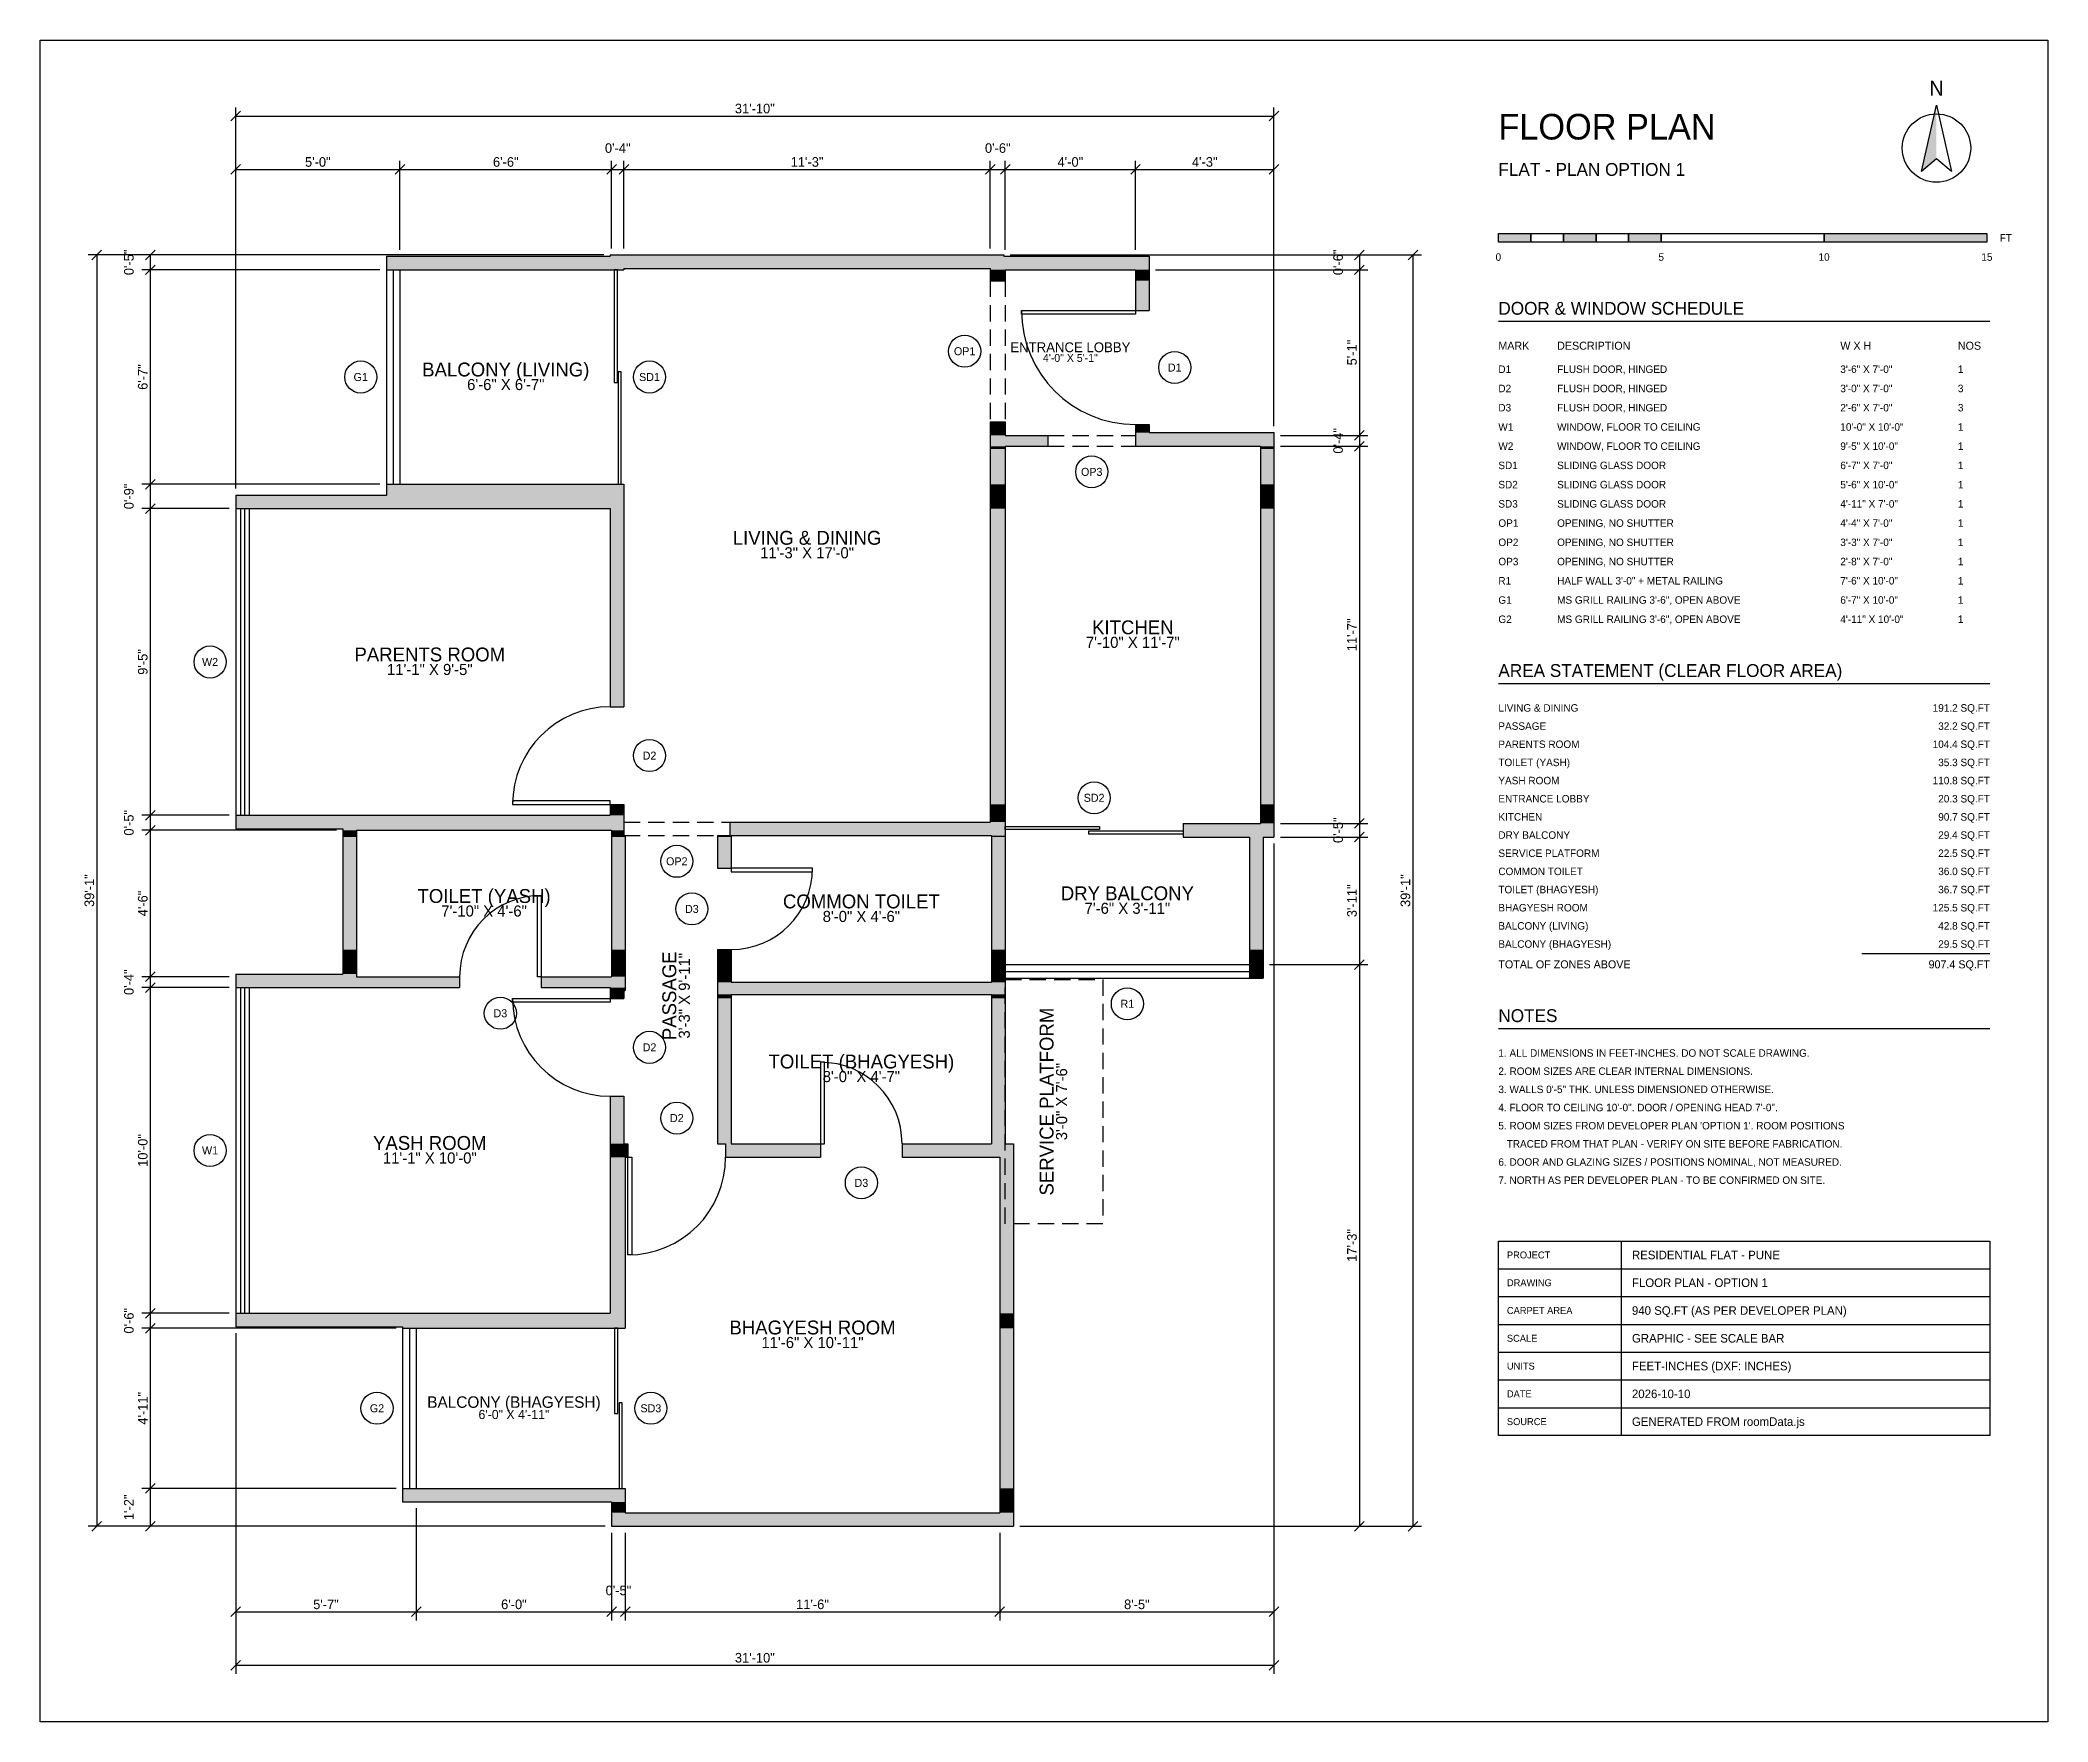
# Model space of a CAD drawing. Header units: inches. Extents: x -78 to 662, y -536 to 84.
import ezdxf
from ezdxf.enums import TextEntityAlignment as Align

# ---------------------------------------------------------------- set-up
doc = ezdxf.new("R2010")
doc.units = ezdxf.units.IN
doc.linetypes.add('DASHED', pattern=[9, 6, -3])
for name, color, linetype in [('A-ANNO-DIMS', 1, 'CONTINUOUS'), ('A-ANNO-SYMB', 7, 'CONTINUOUS'), ('A-ANNO-TEXT', 7, 'CONTINUOUS'), ('A-ANNO-TTLB', 7, 'CONTINUOUS'), ('A-AREA-IDEN', 7, 'CONTINUOUS'), ('A-DOOR', 2, 'CONTINUOUS'), ('A-FLOR-OTLN', 8, 'DASHED'), ('A-GLAZ', 4, 'CONTINUOUS'), ('A-WALL', 7, 'CONTINUOUS'), ('A-WALL-HEAD', 8, 'DASHED'), ('A-WALL-PATT', 8, 'CONTINUOUS')]:
    doc.layers.add(name, color=color, linetype=linetype)

msp = doc.modelspace()

# ---------------------------------------------------------------- linework, layer by layer
at = {"layer": 'A-ANNO-DIMS'}
for p, q in [((-5.5, -81.1378), (-5.5, 59.3307)), ((377, -58.1378), (377, 59.3307)), ((-7.2717, 54.4094), (-3.7283, 57.9528)), ((-5.5, 56.1811), (377, 56.1811)), ((375.2283, 54.4094), (378.7717, 57.9528)), ((-7.2717, 34.7244), (-3.7283, 38.2677)), ((-5.5, -81.1378), (-5.5, 39.6457)), ((53.2283, 34.7244), (56.7717, 38.2677)), ((55, 6.8622), (55, 39.6457)), ((131.2283, 34.7244), (134.7717, 38.2677)), ((133, 7.3622), (133, 39.6457)), ((135.7283, 34.7244), (139.2717, 38.2677)), ((137.5, 7.3622), (137.5, 39.6457)), ((270.7283, 34.7244), (274.2717, 38.2677)), ((272.5, 7.3622), (272.5, 39.6457)), ((276.2283, 34.7244), (279.7717, 38.2677)), ((278, 6.8622), (278, 39.6457)), ((324.2283, 34.7244), (327.7717, 38.2677)), ((326, 6.8622), (326, 39.6457)), ((375.2283, 34.7244), (378.7717, 38.2677)), ((377, -58.1378), (377, 39.6457)), ((-5.5, 36.4961), (377, 36.4961)), ((130.1378, 5), (-59.8307, 5)), ((-54.9094, 6.7717), (-58.4528, 3.2283)), ((-56.6811, 5), (-56.6811, -463.5)), ((130.1378, 5), (-40.1457, 5)), ((-35.2244, 6.7717), (-38.7677, 3.2283)), ((-35.2244, 1.2717), (-38.7677, -2.2717)), ((-36.9961, 5), (-36.9961, -463.5)), ((279.8622, 5), (411.6457, 5)), ((279.8622, 5), (431.3307, 5)), ((410.2677, 6.7717), (406.7244, 3.2283)), ((410.2677, 1.2717), (406.7244, -2.2717)), ((408.4961, 5), (408.4961, -463.5)), ((429.9528, 6.7717), (426.4094, 3.2283)), ((428.1811, 5), (428.1811, -463.5)), ((47.6378, -0.5), (-40.1457, -0.5)), ((333.3622, -0.5), (411.6457, -0.5)), ((379.3622, -61.5), (411.6457, -61.5)), ((379.3622, -65.5), (411.6457, -65.5)), ((410.2677, -59.7283), (406.7244, -63.2717)), ((410.2677, -63.7283), (406.7244, -67.2717)), ((47.6378, -79.5), (-40.1457, -79.5)), ((-35.2244, -77.7283), (-38.7677, -81.2717)), ((-7.8622, -88.5), (-40.1457, -88.5)), ((-35.2244, -86.7283), (-38.7677, -90.2717)), ((-7.8622, -201.5), (-40.1457, -201.5)), ((31.6378, -207), (-40.1457, -207)), ((-35.2244, -199.7283), (-38.7677, -203.2717)), ((-35.2244, -205.2283), (-38.7677, -208.7717)), ((379.3622, -204.5), (411.6457, -204.5)), ((410.2677, -202.7283), (406.7244, -206.2717)), ((377, -211.8622), (377, -498.1457)), ((377, -211.8622), (377, -517.8307)), ((379.3622, -209.5), (411.6457, -209.5)), ((410.2677, -207.7283), (406.7244, -211.2717)), ((375.3622, -256.5), (411.6457, -256.5)), ((410.2677, -254.7283), (406.7244, -258.2717)), ((-7.8622, -261), (-40.1457, -261)), ((-7.8622, -265), (-40.1457, -265)), ((-35.2244, -259.2283), (-38.7677, -262.7717)), ((-35.2244, -263.2283), (-38.7677, -266.7717)), ((-35.2244, -383.2283), (-38.7677, -386.7717)), ((-7.8622, -385), (-40.1457, -385)), ((53.6378, -390.5), (-40.1457, -390.5)), ((-35.2244, -388.7283), (-38.7677, -392.2717)), ((-5.5, -392.3622), (-5.5, -498.1457)), ((-5.5, -392.3622), (-5.5, -517.8307)), ((53.6378, -449.5), (-40.1457, -449.5)), ((-35.2244, -447.7283), (-38.7677, -451.2717)), ((61, -456.8622), (61, -498.1457)), ((130.6378, -463.5), (-59.8307, -463.5)), ((-54.9094, -461.7283), (-58.4528, -465.2717)), ((130.6378, -463.5), (-40.1457, -463.5)), ((-35.2244, -461.7283), (-38.7677, -465.2717)), ((133, -465.8622), (133, -498.1457)), ((138, -465.8622), (138, -498.1457)), ((276, -465.8622), (276, -498.1457)), ((283.3622, -463.5), (411.6457, -463.5)), ((283.3622, -463.5), (431.3307, -463.5)), ((410.2677, -461.7283), (406.7244, -465.2717)), ((429.9528, -461.7283), (426.4094, -465.2717)), ((-7.2717, -496.7677), (-3.7283, -493.2244)), ((-5.5, -494.9961), (377, -494.9961)), ((59.2283, -496.7677), (62.7717, -493.2244)), ((131.2283, -496.7677), (134.7717, -493.2244)), ((136.2283, -496.7677), (139.7717, -493.2244)), ((274.2283, -496.7677), (277.7717, -493.2244)), ((375.2283, -496.7677), (378.7717, -493.2244)), ((-7.2717, -516.4528), (-3.7283, -512.9094)), ((-5.5, -514.6811), (377, -514.6811)), ((375.2283, -516.4528), (378.7717, -512.9094))]:
    msp.add_line(p, q, dxfattribs=at)
at = {"layer": 'A-ANNO-SYMB'}
for points in [[(621.0945, 60.1181), (626.6063, 35.7087), (621.0945, 40.4331), (615.5827, 35.7087)], [(459.6772, 12.874), (471.6772, 12.874), (471.6772, 9.7244), (459.6772, 9.7244)], [(471.6772, 12.874), (483.6772, 12.874), (483.6772, 9.7244), (471.6772, 9.7244)], [(483.6772, 12.874), (495.6772, 12.874), (495.6772, 9.7244), (483.6772, 9.7244)], [(495.6772, 12.874), (507.6772, 12.874), (507.6772, 9.7244), (495.6772, 9.7244)], [(507.6772, 12.874), (519.6772, 12.874), (519.6772, 9.7244), (507.6772, 9.7244)], [(519.6772, 12.874), (579.6772, 12.874), (579.6772, 9.7244), (519.6772, 9.7244)], [(579.6772, 12.874), (639.6772, 12.874), (639.6772, 9.7244), (579.6772, 9.7244)]]:
    msp.add_lwpolyline(points, close=True, dxfattribs=at)
for centre, radius in [((621.0945, 44.3701), 12.5984), ((263.0512, -30.5), 5.9055), ((40.5512, -40), 5.9055), ((146.9488, -40), 5.9055), ((340.4488, -36.5), 5.9055), ((309.875, -74.9488), 5.9055), ((-14.9488, -145), 5.9055), ((146.9488, -179.5), 5.9055), ((310.75, -195.0512), 5.9055), ((157, -218.4488), 5.9055), ((162.5512, -236), 5.9055), ((323, -270.9488), 5.9055), ((92, -274.4488), 5.9055), ((146.9488, -287), 5.9055), ((157, -313.0512), 5.9055), ((-14.9488, -325), 5.9055), ((225, -336.9488), 5.9055), ((46.5512, -420), 5.9055), ((147.4488, -420), 5.9055)]:
    msp.add_circle(centre, radius, dxfattribs=at)
for points in [[(621.0945, 60.1181), (621.0945, 40.4331), (615.5827, 35.7087)], [(459.6772, 12.874), (471.6772, 12.874), (459.6772, 9.7244), (471.6772, 9.7244)], [(483.6772, 12.874), (495.6772, 12.874), (483.6772, 9.7244), (495.6772, 9.7244)], [(507.6772, 12.874), (519.6772, 12.874), (507.6772, 9.7244), (519.6772, 9.7244)], [(579.6772, 12.874), (639.6772, 12.874), (579.6772, 9.7244), (639.6772, 9.7244)]]:
    msp.add_solid(points, dxfattribs=at)
at = {"layer": 'A-ANNO-TEXT'}
for p, q in [((459.6772, -19.4094), (640.7795, -19.4094)), ((459.6772, -152.874), (640.7795, -152.874)), ((593.5354, -252.4803), (640.7795, -252.4803)), ((459.6772, -280.0394), (640.7795, -280.0394))]:
    msp.add_line(p, q, dxfattribs=at)
at = {"layer": 'A-ANNO-TTLB'}
for p, q in [((504.9528, -358.3858), (504.9528, -430.0394)), ((459.6772, -368.622), (640.7795, -368.622)), ((459.6772, -378.8583), (640.7795, -378.8583)), ((459.6772, -389.0945), (640.7795, -389.0945)), ((459.6772, -399.3307), (640.7795, -399.3307)), ((459.6772, -409.5669), (640.7795, -409.5669)), ((459.6772, -419.8031), (640.7795, -419.8031))]:
    msp.add_line(p, q, dxfattribs=at)
for points in [[(-77.5472, 84.1339), (662.1181, 84.1339), (662.1181, -535.5472), (-77.5472, -535.5472)], [(459.6772, -358.3858), (640.7795, -358.3858), (640.7795, -430.0394), (459.6772, -430.0394)]]:
    msp.add_lwpolyline(points, close=True, dxfattribs=at)
at = {"layer": 'A-DOOR'}
for points in [[(326, -15.5), (326, -16.878), (284, -16.878), (284, -15.5)], [(132.5, -197.5), (132.5, -196.122), (96.5, -196.122), (96.5, -197.5)], [(177, -221), (177, -222.378), (207, -222.378), (207, -221)], [(107, -261), (105.622, -261), (105.622, -231), (107, -231)], [(132.5, -269), (132.5, -270.378), (96.5, -270.378), (96.5, -269)], [(210, -322.5), (211.378, -322.5), (211.378, -292.5), (210, -292.5)], [(139, -327.5), (140.378, -327.5), (140.378, -363.5), (139, -363.5)]]:
    msp.add_lwpolyline(points, close=True, dxfattribs=at)
for centre, radius, start, end in [((326, -15.5), 42, 180, 270), ((132.5, -197.5), 36, 90, 180), ((177, -221), 30, 270, 0), ((107, -261), 30, 90, 180), ((132.5, -269), 36, 180, 270), ((210, -322.5), 30, 0, 90), ((139, -327.5), 36, 270, 0)]:
    msp.add_arc(centre, radius, start, end, dxfattribs=at)
at = {"layer": 'A-FLOR-OTLN'}
msp.add_lwpolyline([(278, -262), (314, -262), (314, -352), (278, -352)], close=True, dxfattribs=at)
at = {"layer": 'A-GLAZ'}
for p, q in [((52.5, -0.5), (52.5, -79.5)), ((-5.5, -88.5), (-5.5, -201.5)), ((-3.7874, -88.5), (-3.7874, -201.5)), ((-2.2126, -88.5), (-2.2126, -201.5)), ((-0.5, -88.5), (-0.5, -201.5)), ((-5.5, -265), (-5.5, -385)), ((-3.7874, -265), (-3.7874, -385)), ((-2.2126, -265), (-2.2126, -385)), ((-0.5, -265), (-0.5, -385)), ((278, -259), (368, -259)), ((58.5, -390.5), (58.5, -449.5))]:
    msp.add_line(p, q, dxfattribs=at)
for points in [[(133.9394, -0.5), (133.9394, -41.9685), (135.1206, -41.9685), (135.1206, -0.5)], [(135.3794, -38.0315), (135.3794, -79.5), (136.5606, -79.5), (136.5606, -38.0315)], [(278, -205.6094), (312.7185, -205.6094), (312.7185, -206.7906), (278, -206.7906)], [(308.7815, -207.2094), (343.5, -207.2094), (343.5, -208.3906), (308.7815, -208.3906)], [(134.1094, -390.5), (134.1094, -421.9685), (135.2906, -421.9685), (135.2906, -390.5)], [(135.7094, -418.0315), (135.7094, -449.5), (136.8906, -449.5), (136.8906, -418.0315)]]:
    msp.add_lwpolyline(points, close=True, dxfattribs=at)
at = {"layer": 'A-WALL'}
for p, q in [((50, 4.5), (132.5, 4.5)), ((50, 4.5), (50, -0.5)), ((132.5, 5), (277.5, 5)), ((132.5, 5), (132.5, 4.5)), ((137.5, 0), (272.5, 0)), ((137.5, 0), (137.5, -0.5)), ((272.5, 0), (272.5, -4.5)), ((277.5, 5), (277.5, 4.5)), ((277.5, 4.5), (331, 4.5)), ((331, 4.5), (331, -15.5)), ((50, -0.5), (137.5, -0.5)), ((50, -0.5), (50, -79.5)), ((55, -0.5), (55, -79.5)), ((272.5, -4.5), (278, -4.5)), ((278, -0.5), (326, -0.5)), ((278, -0.5), (278, -4.5)), ((326, -0.5), (326, -15.5)), ((326, -15.5), (331, -15.5)), ((272.5, -56.5), (278, -56.5)), ((272.5, -56.5), (272.5, -204)), ((278, -56.5), (278, -61.5)), ((326, -57.5), (331, -57.5)), ((326, -57.5), (326, -65.5)), ((331, -57.5), (331, -60.5)), ((278, -61.5), (293.75, -61.5)), ((278, -65.5), (293.75, -65.5)), ((278, -65.5), (278, -322.5)), ((293.75, -61.5), (293.75, -65.5)), ((326, -65.5), (372, -65.5)), ((331, -60.5), (377, -60.5)), ((372, -65.5), (372, -204.5)), ((377, -60.5), (377, -209.5)), ((50, -79.5), (137.5, -79.5)), ((50, -79.5), (50, -83.5)), ((137.5, -79.5), (137.5, -161.5)), ((-5.5, -83.5), (50, -83.5)), ((-5.5, -83.5), (-5.5, -88.5)), ((-5.5, -88.5), (132.5, -88.5)), ((132.5, -88.5), (132.5, -161.5)), ((132.5, -161.5), (137.5, -161.5)), ((132.5, -197.5), (137.5, -197.5)), ((132.5, -197.5), (132.5, -201.5)), ((137.5, -197.5), (137.5, -209)), ((-5.5, -201.5), (132.5, -201.5)), ((-5.5, -201.5), (-5.5, -206.5)), ((-5.5, -206.5), (34, -206.5)), ((34, -206.5), (34, -260)), ((39, -207), (133, -207)), ((39, -207), (39, -261)), ((133, -207), (133, -261)), ((176.5, -204), (272.5, -204)), ((176.5, -204), (176.5, -209)), ((343.5, -204.5), (372, -204.5)), ((343.5, -204.5), (343.5, -209.5)), ((137.5, -209), (138, -209)), ((138, -209), (138, -266)), ((172, -209), (176.5, -209)), ((172, -209), (172, -221)), ((177, -209), (273, -209)), ((177, -209), (177, -221)), ((273, -209), (273, -263)), ((343.5, -209.5), (368, -209.5)), ((368, -209.5), (368, -261.5)), ((373, -209.5), (377, -209.5)), ((373, -209.5), (373, -261.5)), ((172, -221), (177, -221)), ((172, -251), (177, -251)), ((172, -251), (172, -322.5)), ((177, -251), (177, -263)), ((278, -256.5), (368, -256.5)), ((-5.5, -260), (34, -260)), ((-5.5, -260), (-5.5, -265)), ((-5.5, -265), (77, -265)), ((39, -261), (77, -261)), ((77, -261), (77, -265)), ((107, -261), (133, -261)), ((107, -261), (107, -265)), ((107, -265), (132.5, -265)), ((132.5, -265), (132.5, -269)), ((137.5, -266), (138, -266)), ((137.5, -266), (137.5, -269)), ((177, -263), (273, -263)), ((278, -261.5), (368, -261.5)), ((368, -261.5), (373, -261.5)), ((132.5, -269), (137.5, -269)), ((177, -267.5), (273, -267.5)), ((177, -267.5), (177, -322.5)), ((273, -267.5), (273, -322.5)), ((132.5, -305), (137.5, -305)), ((132.5, -305), (132.5, -385)), ((137.5, -305), (137.5, -322.5)), ((137.5, -322.5), (139, -322.5)), ((139, -322.5), (139, -327.5)), ((172, -322.5), (175, -322.5)), ((175, -322.5), (175, -327.5)), ((177, -322.5), (210, -322.5)), ((210, -322.5), (210, -327.5)), ((240, -322.5), (273, -322.5)), ((240, -322.5), (240, -327.5)), ((278, -322.5), (281, -322.5)), ((281, -322.5), (281, -463.5)), ((138, -327.5), (139, -327.5)), ((138, -327.5), (138, -390.5)), ((175, -327.5), (210, -327.5)), ((240, -327.5), (276, -327.5)), ((276, -327.5), (276, -458.5)), ((-5.5, -385), (132.5, -385)), ((-5.5, -385), (-5.5, -390)), ((-5.5, -390), (56, -390)), ((56, -390), (56, -390.5)), ((56, -390.5), (138, -390.5)), ((56, -390.5), (56, -449.5)), ((61, -390.5), (61, -449.5)), ((56, -449.5), (138, -449.5)), ((56, -449.5), (56, -454.5)), ((138, -449.5), (138, -458.5)), ((56, -454.5), (133, -454.5)), ((133, -454.5), (133, -463.5)), ((138, -458.5), (276, -458.5)), ((133, -463.5), (281, -463.5))]:
    msp.add_line(p, q, dxfattribs=at)
at = {"layer": 'A-WALL-HEAD'}
for p, q in [((272.5, -4.5), (272.5, -56.5)), ((278, -4.5), (278, -56.5)), ((293.75, -61.5), (326, -61.5)), ((293.75, -65.5), (326, -65.5)), ((137.5, -204), (176.5, -204)), ((137.5, -209), (176.5, -209))]:
    msp.add_line(p, q, dxfattribs=at)
at = {"layer": 'A-WALL-PATT'}
for points in [[(50, 4.5), (331, 4.5), (50, 0), (331, 0)], [(50, 0), (137.5, 0), (50, -0.5), (137.5, -0.5)], [(132.5, 5), (277.5, 5), (132.5, 4.5), (277.5, 4.5)], [(272.5, 0), (331, 0), (272.5, -0.5), (331, -0.5)], [(272.5, -0.5), (278, -0.5), (272.5, -4.5), (278, -4.5)], [(326, -0.5), (331, -0.5), (326, -4.5), (331, -4.5)], [(326, -4.5), (331, -4.5), (326, -15.5), (331, -15.5)], [(272.5, -56.5), (278, -56.5), (272.5, -57.5), (278, -57.5)], [(272.5, -57.5), (278, -57.5), (272.5, -60.5), (278, -60.5)], [(326, -57.5), (331, -57.5), (326, -60.5), (331, -60.5)], [(272.5, -60.5), (278, -60.5), (272.5, -61.5), (278, -61.5)], [(272.5, -61.5), (293.75, -61.5), (272.5, -65.5), (293.75, -65.5)], [(272.5, -65.5), (278, -65.5), (272.5, -66.5), (278, -66.5)], [(272.5, -66.5), (278, -66.5), (272.5, -79.5), (278, -79.5)], [(326, -60.5), (377, -60.5), (326, -61.5), (377, -61.5)], [(326, -61.5), (377, -61.5), (326, -65.5), (377, -65.5)], [(372, -65.5), (377, -65.5), (372, -66.5), (377, -66.5)], [(372, -66.5), (377, -66.5), (372, -79.5), (377, -79.5)], [(50, -79.5), (137.5, -79.5), (50, -83.5), (137.5, -83.5)], [(272.5, -79.5), (278, -79.5), (272.5, -83.5), (278, -83.5)], [(372, -79.5), (377, -79.5), (372, -83.5), (377, -83.5)], [(-5.5, -83.5), (137.5, -83.5), (-5.5, -84.5), (137.5, -84.5)], [(-5.5, -84.5), (137.5, -84.5), (-5.5, -88.5), (137.5, -88.5)], [(132.5, -88.5), (137.5, -88.5), (132.5, -161.5), (137.5, -161.5)], [(272.5, -83.5), (278, -83.5), (272.5, -84.5), (278, -84.5)], [(272.5, -84.5), (278, -84.5), (272.5, -88.5), (278, -88.5)], [(272.5, -88.5), (278, -88.5), (272.5, -161.5), (278, -161.5)], [(372, -83.5), (377, -83.5), (372, -84.5), (377, -84.5)], [(372, -84.5), (377, -84.5), (372, -88.5), (377, -88.5)], [(372, -88.5), (377, -88.5), (372, -161.5), (377, -161.5)], [(272.5, -161.5), (278, -161.5), (272.5, -197.5), (278, -197.5)], [(372, -161.5), (377, -161.5), (372, -197.5), (377, -197.5)], [(132.5, -197.5), (137.5, -197.5), (132.5, -201.5), (137.5, -201.5)], [(272.5, -197.5), (278, -197.5), (272.5, -201.5), (278, -201.5)], [(372, -197.5), (377, -197.5), (372, -201.5), (377, -201.5)], [(-5.5, -201.5), (137.5, -201.5), (-5.5, -202), (137.5, -202)], [(-5.5, -202), (137.5, -202), (-5.5, -204), (137.5, -204)], [(-5.5, -204), (137.5, -204), (-5.5, -204.5), (137.5, -204.5)], [(-5.5, -204.5), (137.5, -204.5), (-5.5, -206.5), (137.5, -206.5)], [(34, -206.5), (137.5, -206.5), (34, -207), (137.5, -207)], [(34, -207), (39, -207), (34, -209), (39, -209)], [(133, -207), (137.5, -207), (133, -209), (137.5, -209)], [(176.5, -204), (278, -204), (176.5, -204.5), (278, -204.5)], [(176.5, -204.5), (278, -204.5), (176.5, -206.5), (278, -206.5)], [(176.5, -206.5), (278, -206.5), (176.5, -207), (278, -207)], [(176.5, -207), (278, -207), (176.5, -209), (278, -209)], [(272.5, -201.5), (278, -201.5), (272.5, -202), (278, -202)], [(272.5, -202), (278, -202), (272.5, -204), (278, -204)], [(343.5, -204.5), (377, -204.5), (343.5, -206.5), (377, -206.5)], [(343.5, -206.5), (377, -206.5), (343.5, -207), (377, -207)], [(343.5, -207), (377, -207), (343.5, -209), (377, -209)], [(372, -201.5), (377, -201.5), (372, -202), (377, -202)], [(372, -202), (377, -202), (372, -204), (377, -204)], [(372, -204), (377, -204), (372, -204.5), (377, -204.5)], [(34, -209), (39, -209), (34, -209.5), (39, -209.5)], [(34, -209.5), (39, -209.5), (34, -221), (39, -221)], [(133, -209), (138, -209), (133, -209.5), (138, -209.5)], [(133, -209.5), (138, -209.5), (133, -221), (138, -221)], [(172, -209), (177, -209), (172, -209.5), (177, -209.5)], [(172, -209.5), (177, -209.5), (172, -221), (177, -221)], [(273, -209), (278, -209), (273, -209.5), (278, -209.5)], [(273, -209.5), (278, -209.5), (273, -221), (278, -221)], [(343.5, -209), (377, -209), (343.5, -209.5), (377, -209.5)], [(368, -209.5), (373, -209.5), (368, -221), (373, -221)], [(34, -221), (39, -221), (34, -251), (39, -251)], [(133, -221), (138, -221), (133, -251), (138, -251)], [(273, -221), (278, -221), (273, -251), (278, -251)], [(368, -221), (373, -221), (368, -251), (373, -251)], [(34, -251), (39, -251), (34, -256.5), (39, -256.5)], [(133, -251), (138, -251), (133, -256.5), (138, -256.5)], [(172, -251), (177, -251), (172, -256.5), (177, -256.5)], [(273, -251), (278, -251), (273, -256.5), (278, -256.5)], [(368, -251), (373, -251), (368, -256.5), (373, -256.5)], [(34, -256.5), (39, -256.5), (34, -260), (39, -260)], [(133, -256.5), (138, -256.5), (133, -260), (138, -260)], [(172, -256.5), (177, -256.5), (172, -260), (177, -260)], [(273, -256.5), (278, -256.5), (273, -260), (278, -260)], [(368, -256.5), (373, -256.5), (368, -260), (373, -260)], [(-5.5, -260), (39, -260), (-5.5, -261), (39, -261)], [(-5.5, -261), (77, -261), (-5.5, -261.5), (77, -261.5)], [(-5.5, -261.5), (77, -261.5), (-5.5, -262), (77, -262)], [(-5.5, -262), (77, -262), (-5.5, -262.5), (77, -262.5)], [(-5.5, -262.5), (77, -262.5), (-5.5, -263), (77, -263)], [(-5.5, -263), (77, -263), (-5.5, -265), (77, -265)], [(107, -261), (138, -261), (107, -261.5), (138, -261.5)], [(107, -261.5), (138, -261.5), (107, -262), (138, -262)], [(107, -262), (138, -262), (107, -262.5), (138, -262.5)], [(107, -262.5), (138, -262.5), (107, -263), (138, -263)], [(107, -263), (138, -263), (107, -265), (138, -265)], [(132.5, -265), (138, -265), (132.5, -266), (138, -266)], [(132.5, -266), (137.5, -266), (132.5, -267.5), (137.5, -267.5)], [(133, -260), (138, -260), (133, -261), (138, -261)], [(172, -260), (177, -260), (172, -261), (177, -261)], [(172, -261), (177, -261), (172, -261.5), (177, -261.5)], [(172, -261.5), (177, -261.5), (172, -262), (177, -262)], [(172, -262), (177, -262), (172, -262.5), (177, -262.5)], [(172, -262.5), (177, -262.5), (172, -263), (177, -263)], [(172, -263), (278, -263), (172, -265), (278, -265)], [(172, -265), (278, -265), (172, -266), (278, -266)], [(172, -266), (278, -266), (172, -267.5), (278, -267.5)], [(273, -260), (278, -260), (273, -261), (278, -261)], [(273, -261), (278, -261), (273, -261.5), (278, -261.5)], [(273, -261.5), (278, -261.5), (273, -262), (278, -262)], [(273, -262), (278, -262), (273, -262.5), (278, -262.5)], [(273, -262.5), (278, -262.5), (273, -263), (278, -263)], [(368, -260), (373, -260), (368, -261), (373, -261)], [(368, -261), (373, -261), (368, -261.5), (373, -261.5)], [(132.5, -267.5), (137.5, -267.5), (132.5, -268), (137.5, -268)], [(132.5, -268), (137.5, -268), (132.5, -269), (137.5, -269)], [(172, -267.5), (177, -267.5), (172, -268), (177, -268)], [(172, -268), (177, -268), (172, -269), (177, -269)], [(172, -269), (177, -269), (172, -305), (177, -305)], [(273, -267.5), (278, -267.5), (273, -268), (278, -268)], [(273, -268), (278, -268), (273, -269), (278, -269)], [(273, -269), (278, -269), (273, -305), (278, -305)], [(132.5, -305), (137.5, -305), (132.5, -322.5), (137.5, -322.5)], [(172, -305), (177, -305), (172, -322.5), (177, -322.5)], [(273, -305), (278, -305), (273, -322.5), (278, -322.5)], [(132.5, -322.5), (139, -322.5), (132.5, -327.5), (139, -327.5)], [(175, -322.5), (210, -322.5), (175, -327.5), (210, -327.5)], [(240, -322.5), (281, -322.5), (240, -327.5), (281, -327.5)], [(132.5, -327.5), (138, -327.5), (132.5, -385), (138, -385)], [(276, -327.5), (281, -327.5), (276, -385), (281, -385)], [(-5.5, -385), (138, -385), (-5.5, -385.5), (138, -385.5)], [(-5.5, -385.5), (138, -385.5), (-5.5, -390), (138, -390)], [(56, -390), (138, -390), (56, -390.5), (138, -390.5)], [(276, -385), (281, -385), (276, -385.5), (281, -385.5)], [(276, -385.5), (281, -385.5), (276, -390), (281, -390)], [(276, -390), (281, -390), (276, -390.5), (281, -390.5)], [(276, -390.5), (281, -390.5), (276, -449.5), (281, -449.5)], [(56, -449.5), (138, -449.5), (56, -454.5), (138, -454.5)], [(276, -449.5), (281, -449.5), (276, -454.5), (281, -454.5)], [(133, -454.5), (138, -454.5), (133, -458.5), (138, -458.5)], [(133, -458.5), (281, -458.5), (133, -463.5), (281, -463.5)], [(276, -454.5), (281, -454.5), (276, -458.5), (281, -458.5)]]:
    msp.add_solid(points, dxfattribs=at)

# ---------------------------------------------------------------- texts
at = {"layer": 'A-ANNO-DIMS'}
for s, p in [('31\'-10"', (185.75, 58.937)), ('0\'-4"', (135.25, 44.3701)), ('0\'-6"', (275.25, 44.3701)), ('5\'-0"', (24.75, 39.252)), ('6\'-6"', (94, 39.252)), ('11\'-3"', (205, 39.252)), ('4\'-0"', (302, 39.252)), ('4\'-3"', (351.5, 39.252)), ('0\'-5"', (135.5, -487.122)), ('5\'-7"', (27.75, -492.2402)), ('6\'-0"', (97, -492.2402)), ('11\'-6"', (207, -492.2402)), ('8\'-5"', (326.5, -492.2402)), ('31\'-10"', (185.75, -511.9252))]:
    msp.add_text(s, height=3.5433, dxfattribs=at).set_placement(p, align=Align.MIDDLE_CENTER)
for s, p in [('0\'-5"', (-44.8701, 2.25)), ('0\'-6"', (400.622, 2.25)), ('5\'-1"', (405.7402, -31)), ('6\'-7"', (-39.752, -40)), ('0\'-4"', (400.622, -63.5)), ('0\'-9"', (-44.8701, -84)), ('11\'-7"', (405.7402, -135)), ('9\'-5"', (-39.752, -145)), ('0\'-5"', (-44.8701, -204.25)), ('0\'-5"', (400.622, -207)), ('39\'-1"', (-59.437, -229.25)), ('3\'-11"', (405.7402, -233)), ('39\'-1"', (425.4252, -229.25)), ('4\'-6"', (-39.752, -234)), ('0\'-4"', (-44.8701, -263)), ('10\'-0"', (-39.752, -325)), ('17\'-3"', (405.7402, -360)), ('0\'-6"', (-44.8701, -387.75)), ('4\'-11"', (-39.752, -420)), ('1\'-2"', (-44.8701, -456.5))]:
    msp.add_text(s, height=3.5433, rotation=90, dxfattribs=at).set_placement(p, align=Align.MIDDLE_CENTER)
at = {"layer": 'A-ANNO-SYMB'}
for s, height, p in [('N', 5.5118, (621.0945, 66.4173)), ('0', 2.7559, (459.6772, 4.2126)), ('5', 2.7559, (519.6772, 4.2126)), ('10', 2.7559, (579.6772, 4.2126)), ('15', 2.7559, (639.6772, 4.2126)), ('OP1', 2.9528, (263.0512, -30.5)), ('D1', 2.9528, (340.4488, -36.5)), ('G1', 2.9528, (40.5512, -40)), ('SD1', 2.9528, (146.9488, -40)), ('OP3', 2.9528, (309.875, -74.9488)), ('W2', 2.9528, (-14.9488, -145)), ('D2', 2.9528, (146.9488, -179.5)), ('SD2', 2.9528, (310.75, -195.0512)), ('OP2', 2.9528, (157, -218.4488)), ('D3', 2.9528, (162.5512, -236)), ('D3', 2.9528, (92, -274.4488)), ('R1', 2.9528, (323, -270.9488)), ('D2', 2.9528, (146.9488, -287)), ('D2', 2.9528, (157, -313.0512)), ('W1', 2.9528, (-14.9488, -325)), ('D3', 2.9528, (225, -336.9488)), ('G2', 2.9528, (46.5512, -420)), ('SD3', 2.9528, (147.4488, -420))]:
    msp.add_text(s, height=height, dxfattribs=at).set_placement(p, align=Align.MIDDLE_CENTER)
msp.add_text('FT', height=2.7559, dxfattribs=at).set_placement((644.4016, 11.2992), align=Align.MIDDLE_LEFT)
at = {"layer": 'A-ANNO-TEXT'}
for s, height, p in [('FLOOR PLAN', 9.4488, (459.6772, 52.2441)), ('FLAT - PLAN OPTION 1', 4.7244, (459.6772, 36.4961)), ('DOOR & WINDOW SCHEDULE', 4.7244, (459.6772, -14.685)), ('MARK', 2.9528, (459.6772, -28.4646)), ('DESCRIPTION', 2.9528, (481.3307, -28.4646)), ('W X H', 2.9528, (585.6614, -28.4646)), ('NOS', 2.9528, (628.9685, -28.4646)), ('D1', 2.7559, (459.6772, -37.126)), ('FLUSH DOOR, HINGED', 2.7559, (481.3307, -37.126)), ('3\'-6" X 7\'-0"', 2.7559, (585.6614, -37.126)), ('1', 2.7559, (628.9685, -37.126)), ('D2', 2.7559, (459.6772, -44.2126)), ('FLUSH DOOR, HINGED', 2.7559, (481.3307, -44.2126)), ('3\'-0" X 7\'-0"', 2.7559, (585.6614, -44.2126)), ('3', 2.7559, (628.9685, -44.2126)), ('D3', 2.7559, (459.6772, -51.2992)), ('FLUSH DOOR, HINGED', 2.7559, (481.3307, -51.2992)), ('2\'-6" X 7\'-0"', 2.7559, (585.6614, -51.2992)), ('3', 2.7559, (628.9685, -51.2992)), ('W1', 2.7559, (459.6772, -58.3858)), ('WINDOW, FLOOR TO CEILING', 2.7559, (481.3307, -58.3858)), ('10\'-0" X 10\'-0"', 2.7559, (585.6614, -58.3858)), ('1', 2.7559, (628.9685, -58.3858)), ('W2', 2.7559, (459.6772, -65.4724)), ('WINDOW, FLOOR TO CEILING', 2.7559, (481.3307, -65.4724)), ('9\'-5" X 10\'-0"', 2.7559, (585.6614, -65.4724)), ('1', 2.7559, (628.9685, -65.4724)), ('SD1', 2.7559, (459.6772, -72.5591)), ('SLIDING GLASS DOOR', 2.7559, (481.3307, -72.5591)), ('6\'-7" X 7\'-0"', 2.7559, (585.6614, -72.5591)), ('1', 2.7559, (628.9685, -72.5591)), ('SD2', 2.7559, (459.6772, -79.6457)), ('SLIDING GLASS DOOR', 2.7559, (481.3307, -79.6457)), ('5\'-6" X 10\'-0"', 2.7559, (585.6614, -79.6457)), ('1', 2.7559, (628.9685, -79.6457)), ('SD3', 2.7559, (459.6772, -86.7323)), ('SLIDING GLASS DOOR', 2.7559, (481.3307, -86.7323)), ('4\'-11" X 7\'-0"', 2.7559, (585.6614, -86.7323)), ('1', 2.7559, (628.9685, -86.7323)), ('OP1', 2.7559, (459.6772, -93.8189)), ('OPENING, NO SHUTTER', 2.7559, (481.3307, -93.8189)), ('4\'-4" X 7\'-0"', 2.7559, (585.6614, -93.8189)), ('1', 2.7559, (628.9685, -93.8189)), ('OP2', 2.7559, (459.6772, -100.9055)), ('OPENING, NO SHUTTER', 2.7559, (481.3307, -100.9055)), ('3\'-3" X 7\'-0"', 2.7559, (585.6614, -100.9055)), ('1', 2.7559, (628.9685, -100.9055)), ('OP3', 2.7559, (459.6772, -107.9921)), ('OPENING, NO SHUTTER', 2.7559, (481.3307, -107.9921)), ('2\'-8" X 7\'-0"', 2.7559, (585.6614, -107.9921)), ('1', 2.7559, (628.9685, -107.9921)), ('R1', 2.7559, (459.6772, -115.0787)), ('HALF WALL 3\'-0" + METAL RAILING', 2.7559, (481.3307, -115.0787)), ('7\'-6" X 10\'-0"', 2.7559, (585.6614, -115.0787)), ('1', 2.7559, (628.9685, -115.0787)), ('G1', 2.7559, (459.6772, -122.1654)), ('MS GRILL RAILING 3\'-6", OPEN ABOVE', 2.7559, (481.3307, -122.1654)), ('6\'-7" X 10\'-0"', 2.7559, (585.6614, -122.1654)), ('1', 2.7559, (628.9685, -122.1654)), ('G2', 2.7559, (459.6772, -129.252)), ('MS GRILL RAILING 3\'-6", OPEN ABOVE', 2.7559, (481.3307, -129.252)), ('4\'-11" X 10\'-0"', 2.7559, (585.6614, -129.252)), ('1', 2.7559, (628.9685, -129.252)), ('AREA STATEMENT (CLEAR FLOOR AREA)', 4.7244, (459.6772, -148.1496)), ('LIVING & DINING', 2.7559, (459.6772, -161.9291)), ('PASSAGE', 2.7559, (459.6772, -168.622)), ('PARENTS ROOM', 2.7559, (459.6772, -175.315)), ('TOILET (YASH)', 2.7559, (459.6772, -182.0079)), ('YASH ROOM', 2.7559, (459.6772, -188.7008)), ('ENTRANCE LOBBY', 2.7559, (459.6772, -195.3937)), ('KITCHEN', 2.7559, (459.6772, -202.0866)), ('SERVICE PLATFORM', 2.7559, (459.6772, -215.4724)), ('DRY BALCONY', 2.7559, (459.6772, -208.7795)), ('COMMON TOILET', 2.7559, (459.6772, -222.1654)), ('TOILET (BHAGYESH)', 2.7559, (459.6772, -228.8583)), ('BHAGYESH ROOM', 2.7559, (459.6772, -235.5512)), ('BALCONY (LIVING)', 2.7559, (459.6772, -242.2441)), ('BALCONY (BHAGYESH)', 2.7559, (459.6772, -248.937)), ('TOTAL OF ZONES ABOVE', 2.9528, (459.6772, -256.4173)), ('NOTES', 4.7244, (459.6772, -275.315)), ('1. ALL DIMENSIONS IN FEET-INCHES. DO NOT SCALE DRAWING.', 2.7559, (459.6772, -289.0945)), ('2. ROOM SIZES ARE CLEAR INTERNAL DIMENSIONS.', 2.7559, (459.6772, -295.7874)), ('3. WALLS 0\'-5" THK. UNLESS DIMENSIONED OTHERWISE.', 2.7559, (459.6772, -302.4803)), ('4. FLOOR TO CEILING 10\'-0". DOOR / OPENING HEAD 7\'-0".', 2.7559, (459.6772, -309.1732)), ("5. ROOM SIZES FROM DEVELOPER PLAN 'OPTION 1'. ROOM POSITIONS", 2.7559, (459.6772, -315.8661)), ('   TRACED FROM THAT PLAN - VERIFY ON SITE BEFORE FABRICATION.', 2.7559, (459.6772, -322.5591)), ('6. DOOR AND GLAZING SIZES / POSITIONS NOMINAL, NOT MEASURED.', 2.7559, (459.6772, -329.252)), ('7. NORTH AS PER DEVELOPER PLAN - TO BE CONFIRMED ON SITE.', 2.7559, (459.6772, -335.9449)), ('PROJECT', 2.5591, (462.8268, -363.5039)), ('RESIDENTIAL FLAT - PUNE', 3.1496, (508.8898, -363.5039)), ('DRAWING', 2.5591, (462.8268, -373.7402)), ('FLOOR PLAN - OPTION 1', 3.1496, (508.8898, -373.7402)), ('CARPET AREA', 2.5591, (462.8268, -383.9764)), ('940 SQ.FT (AS PER DEVELOPER PLAN)', 3.1496, (508.8898, -383.9764)), ('SCALE', 2.5591, (462.8268, -394.2126)), ('GRAPHIC - SEE SCALE BAR', 3.1496, (508.8898, -394.2126)), ('UNITS', 2.5591, (462.8268, -404.4488)), ('FEET-INCHES (DXF: INCHES)', 3.1496, (508.8898, -404.4488)), ('DATE', 2.5591, (462.8268, -414.685)), ('2026-10-10', 3.1496, (508.8898, -414.685)), ('SOURCE', 2.5591, (462.8268, -424.9213)), ('GENERATED FROM roomData.js', 3.1496, (508.8898, -424.9213))]:
    msp.add_text(s, height=height, dxfattribs=at).set_placement(p, align=Align.MIDDLE_LEFT)
for s, height, p in [('191.2 SQ.FT', 2.7559, (640.7795, -161.9291)), ('32.2 SQ.FT', 2.7559, (640.7795, -168.622)), ('104.4 SQ.FT', 2.7559, (640.7795, -175.315)), ('35.3 SQ.FT', 2.7559, (640.7795, -182.0079)), ('110.8 SQ.FT', 2.7559, (640.7795, -188.7008)), ('20.3 SQ.FT', 2.7559, (640.7795, -195.3937)), ('90.7 SQ.FT', 2.7559, (640.7795, -202.0866)), ('29.4 SQ.FT', 2.7559, (640.7795, -208.7795)), ('22.5 SQ.FT', 2.7559, (640.7795, -215.4724)), ('36.0 SQ.FT', 2.7559, (640.7795, -222.1654)), ('36.7 SQ.FT', 2.7559, (640.7795, -228.8583)), ('125.5 SQ.FT', 2.7559, (640.7795, -235.5512)), ('42.8 SQ.FT', 2.7559, (640.7795, -242.2441)), ('29.5 SQ.FT', 2.7559, (640.7795, -248.937)), ('907.4 SQ.FT', 2.9528, (640.7795, -256.4173))]:
    msp.add_text(s, height=height, dxfattribs=at).set_placement(p, align=Align.MIDDLE_RIGHT)
at = {"layer": 'A-AREA-IDEN'}
for s, height, p in [('ENTRANCE LOBBY', 3.6303, (302, -29.0397)), ('BALCONY (LIVING)', 5.1181, (94, -37.2362)), ('4\'-0" X 5\'-1"', 2.9042, (302, -32.9603)), ('6\'-6" X 6\'-7"', 4.0945, (94, -42.7638)), ('LIVING & DINING', 5.1181, (205, -99.2362)), ('11\'-3" X 17\'-0"', 4.0945, (205, -104.7638)), ('KITCHEN', 5.1181, (325, -132.2362)), ('PARENTS ROOM', 5.1181, (66, -142.2362)), ('7\'-10" X 11\'-7"', 4.0945, (325, -137.7638)), ('11\'-1" X 9\'-5"', 4.0945, (66, -147.7638)), ('TOILET (YASH)', 5.1181, (86, -231.2362)), ('DRY BALCONY', 5.1181, (323, -230.2362)), ('7\'-10" X 4\'-6"', 4.0945, (86, -236.7638)), ('COMMON TOILET', 5.1181, (225, -233.2362)), ('8\'-0" X 4\'-6"', 4.0945, (225, -238.7638)), ('7\'-6" X 3\'-11"', 4.0945, (323, -235.7638)), ('TOILET (BHAGYESH)', 5.1181, (225, -292.2362)), ('8\'-0" X 4\'-7"', 4.0945, (225, -297.7638)), ('YASH ROOM', 5.1181, (66, -322.2362)), ('11\'-1" X 10\'-0"', 4.0945, (66, -327.7638)), ('BHAGYESH ROOM', 5.1181, (207, -390.2362)), ('11\'-6" X 10\'-11"', 4.0945, (207, -395.7638)), ('BALCONY (BHAGYESH)', 4.2353, (97, -417.7129)), ('6\'-0" X 4\'-11"', 3.3882, (97, -422.2871))]:
    msp.add_text(s, height=height, dxfattribs=at).set_placement(p, align=Align.MIDDLE_CENTER)
for s, height, p in [('PASSAGE', 5.1181, (154.2362, -268)), ('3\'-3" X 9\'-11"', 4.0945, (159.7638, -268)), ('SERVICE PLATFORM', 5.1181, (293.2362, -307)), ('3\'-0" X 7\'-6"', 4.0945, (298.7638, -307))]:
    msp.add_text(s, height=height, rotation=90, dxfattribs=at).set_placement(p, align=Align.MIDDLE_CENTER)

doc.saveas('drawing.dxf')
